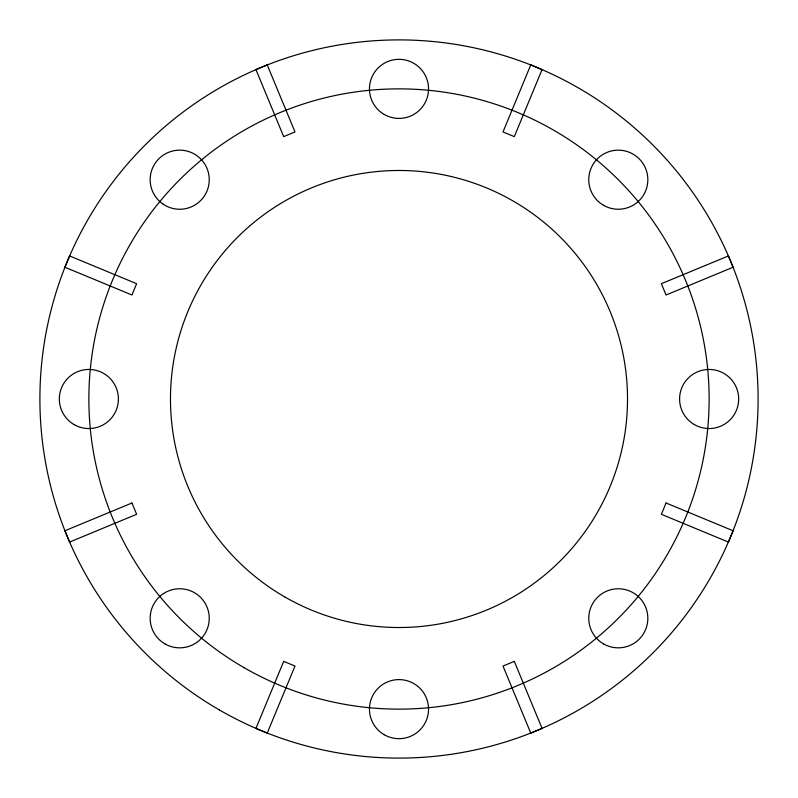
<?xml version="1.0" encoding="UTF-8"?>
<svg xmlns="http://www.w3.org/2000/svg" width="798" height="798" viewBox="0 0 798 798"><rect width="100%" height="100%" fill="white"/><g stroke="black" fill="none" stroke-linecap="round" stroke-linejoin="round"><path stroke-width="1.2" d="M69.576 255.929L64.897 267.23L131.949 295.001L136.628 283.699L69.576 255.929M283.699 661.372L255.929 728.424L267.23 733.103L295.001 666.051L283.699 661.372M530.77 64.897L502.999 131.949L514.301 136.628L542.071 69.576L530.77 64.897M666.051 502.999L661.372 514.301L728.424 542.071L733.103 530.77L666.051 502.999M267.23 64.897L255.929 69.576L283.699 136.628L295.001 131.949L267.23 64.897M131.949 502.999L64.897 530.77L69.576 542.071L136.628 514.301L131.949 502.999M728.424 255.929L661.372 283.699L666.051 295.001L733.103 267.23L728.424 255.929M514.301 661.372L502.999 666.051L530.77 733.103L542.071 728.424L514.301 661.372M284.736 596.904A228.517 228.517 0 0 0 627.517 399A228.517 228.517 0 0 0 284.736 201.096A228.517 228.517 0 0 0 284.736 596.904M219.45 709.991A359.1 359.1 0 0 0 758.1 399A359.1 359.1 0 0 0 219.45 88.009A359.1 359.1 0 0 0 219.45 709.991M243.939 667.587A310.133 310.133 0 0 0 709.133 399A310.133 310.133 0 0 0 243.939 130.413A310.133 310.133 0 0 0 243.939 667.587M694.36 424.586A29.546 29.546 0 0 0 738.679 399A29.546 29.546 0 0 0 694.36 373.414A29.546 29.546 0 0 0 694.36 424.586M603.527 205.286A29.546 29.546 0 0 0 647.836 179.7A29.546 29.546 0 0 0 603.527 154.114A29.546 29.546 0 0 0 603.527 205.286M384.227 114.453A29.546 29.546 0 0 0 428.546 88.867A29.546 29.546 0 0 0 384.227 63.281A29.546 29.546 0 0 0 384.227 114.453M163.141 204.168A29.546 29.546 0 0 0 209.176 181.814A29.546 29.546 0 0 0 166.792 153.126A29.546 29.546 0 0 0 163.141 204.168M74.094 424.586A29.546 29.546 0 0 0 118.413 399A29.546 29.546 0 0 0 74.094 373.414A29.546 29.546 0 0 0 74.094 424.586M164.927 643.886A29.546 29.546 0 0 0 209.246 618.3A29.546 29.546 0 0 0 164.927 592.715A29.546 29.546 0 0 0 164.927 643.886M384.227 734.719A29.546 29.546 0 0 0 428.546 709.133A29.546 29.546 0 0 0 384.227 683.547A29.546 29.546 0 0 0 384.227 734.719M603.527 643.886A29.546 29.546 0 0 0 647.836 618.3A29.546 29.546 0 0 0 603.527 592.715A29.546 29.546 0 0 0 603.527 643.886"/></g></svg>
